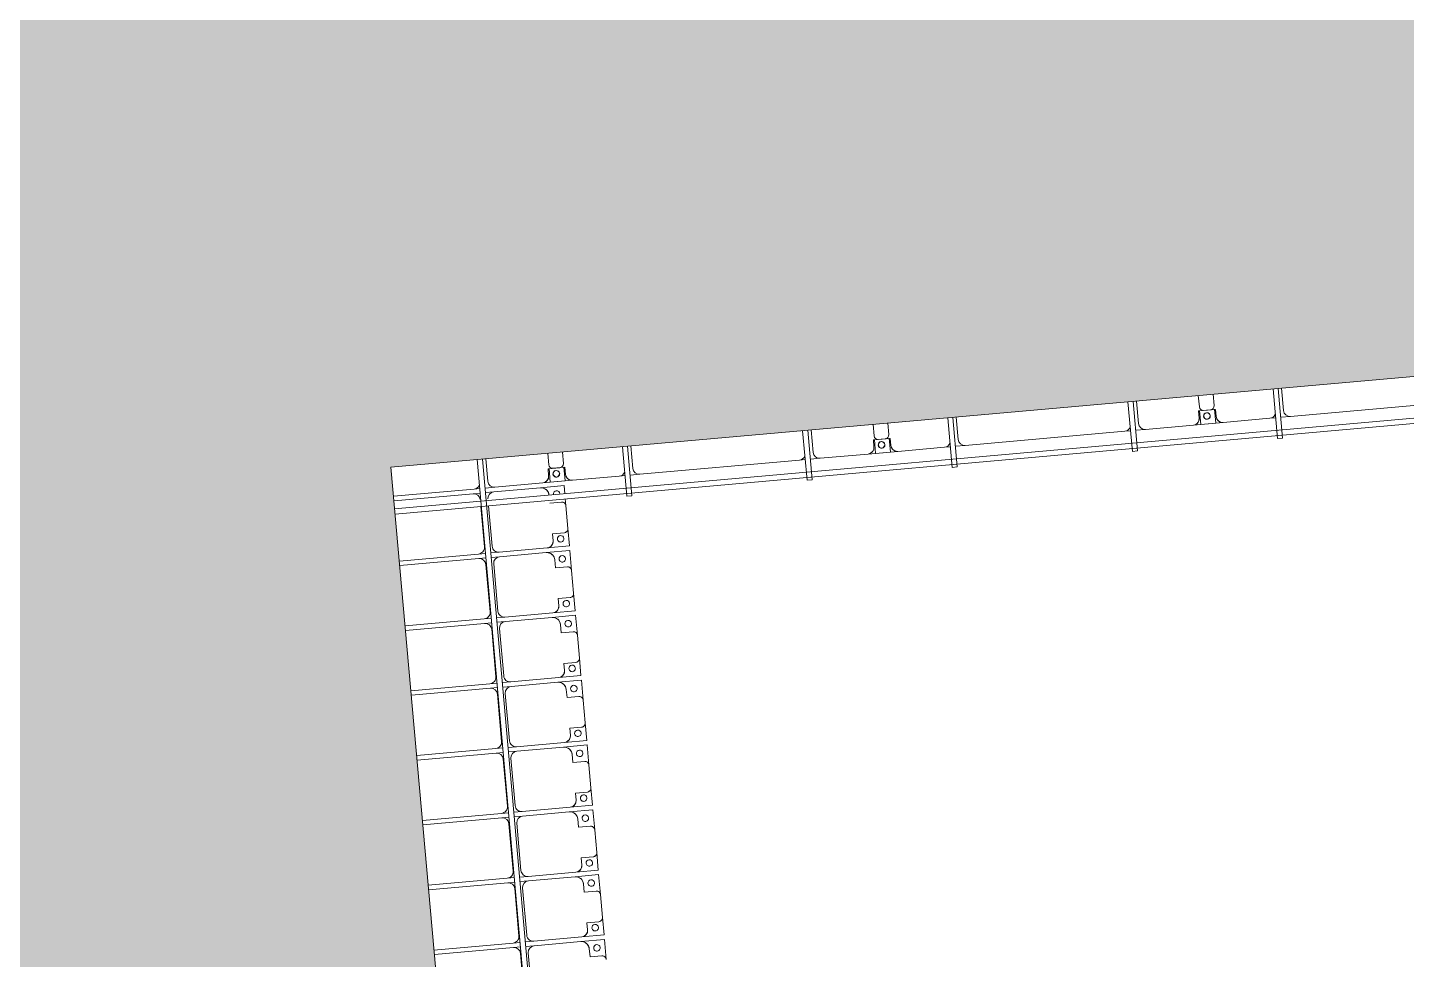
# Model space of a CAD drawing. Header units: millimetres. Extents: x -861324 to 439029, y -308065 to 694685.
# Drawn here: x -47413 to -36816, y 37313 to 44471 of the extents above; entities that cross this region are included whole.
import ezdxf

# ---------------------------------------------------------------- set-up
doc = ezdxf.new("R2010")
doc.units = ezdxf.units.MM
for name, color, linetype, lineweight in [('A-DETL-GENF', 92, 'Continuous', 9), ('A-DETL-THIN', 151, 'Continuous', 9), ('A-GENM', 13, 'Continuous', 9), ('S-BEAM', 12, 'Continuous', 9)]:
    doc.layers.add(name, color=color, linetype=linetype, lineweight=lineweight)

# ---------------------------------------------------------------- blocks, each defined once
blk = doc.blocks.new('Dầm C52 - Dầm C52-V99-BỐ TRÍ BÈ PIN HỒ BẢN MÒNG')
at = {"layer": 'S-BEAM', "color": 7}
for p, q in [((-87623, 20), (-39013, 20)), ((-39013, -20), (-87623, -20))]:
    blk.add_line(p, q, dxfattribs=at)
blk = doc.blocks.new('Dầm C52 - Dầm C52-21028-BỐ TRÍ BÈ PIN HỒ BẢN MÒNG')
at = {"layer": 'S-BEAM', "color": 7}
for p, q in [((-63511, -20), (-63511, 20)), ((-63511, 20), (-63129, 20)), ((-63129, -20), (-63511, -20))]:
    blk.add_line(p, q, dxfattribs=at)
blk = doc.blocks.new('Dầm C52 - Dầm C52-21029-BỐ TRÍ BÈ PIN HỒ BẢN MÒNG')
at = {"layer": 'S-BEAM', "color": 7}
for p, q in [((-63513, -20), (-63513, 20)), ((-63513, 20), (-63131, 20)), ((-63131, -20), (-63513, -20))]:
    blk.add_line(p, q, dxfattribs=at)
blk = doc.blocks.new('Dầm C52 - Dầm C52-21030-BỐ TRÍ BÈ PIN HỒ BẢN MÒNG')
at = {"layer": 'S-BEAM', "color": 7}
for p, q in [((-63514, -20), (-63514, 20)), ((-63514, 20), (-63132, 20)), ((-63132, -20), (-63514, -20))]:
    blk.add_line(p, q, dxfattribs=at)
blk = doc.blocks.new('Dầm C52 - Dầm C52-21031-BỐ TRÍ BÈ PIN HỒ BẢN MÒNG')
at = {"layer": 'S-BEAM', "color": 7}
for p, q in [((-63516, -20), (-63516, 20)), ((-63516, 20), (-63134, 20)), ((-63134, -20), (-63516, -20))]:
    blk.add_line(p, q, dxfattribs=at)
blk = doc.blocks.new('Dầm C52 - Dầm C52-21032-BỐ TRÍ BÈ PIN HỒ BẢN MÒNG')
at = {"layer": 'S-BEAM', "color": 7}
for p, q in [((-63518, -20), (-63518, 20)), ((-63518, 20), (-63136, 20)), ((-63136, -20), (-63518, -20))]:
    blk.add_line(p, q, dxfattribs=at)
blk = doc.blocks.new('Dầm C52 - Hộp 40x60-15956-BỐ TRÍ BÈ PIN HỒ BẢN MÒNG')
at = {"layer": 'S-BEAM', "color": 7}
for p, q in [((1822, 20), (37158, 20)), ((37158, -20), (1822, -20))]:
    blk.add_line(p, q, dxfattribs=at)
blk = doc.blocks.new('Dai phao do pin - DẢI PHAO ĐỠ PIN-V103-BỐ TRÍ BÈ PIN HỒ BẢN MÒNG')
at = {"layer": 'A-GENM', "color": 7}
for p, q in [((35860, 0), (35860, -173)), ((36338, 0), (36338, -88)), ((36452, -88), (36452, 0)), ((36980, 0), (36980, -173)), ((38370, 0), (38370, -173)), ((38848, 0), (38848, -88)), ((38962, -88), (38962, 0)), ((39490, 0), (39490, -173)), ((40880, 0), (40880, -173)), ((41358, 0), (41358, -88)), ((41472, -88), (41472, 0)), ((42000, 0), (42000, -173)), ((36330, -173), (36330, -118)), ((36330, -118), (36422, -118)), ((36368, -118), (36460, -118)), ((36460, -118), (36460, -173)), ((38840, -173), (38840, -118)), ((38840, -118), (38932, -118)), ((38878, -118), (38970, -118)), ((38970, -118), (38970, -173)), ((41350, -173), (41350, -118)), ((41350, -118), (41442, -118)), ((41388, -118), (41480, -118)), ((41480, -118), (41480, -173)), ((35129, -223), (35750, -223)), ((35795, -223), (35750, -223)), ((35910, -223), (35835, -223)), ((35910, -223), (36280, -223)), ((36510, -223), (36870, -223)), ((36915, -223), (36870, -223)), ((37030, -223), (36955, -223)), ((37030, -223), (38260, -223)), ((38305, -223), (38260, -223)), ((38420, -223), (38345, -223)), ((38420, -223), (38790, -223)), ((39020, -223), (39380, -223)), ((39425, -223), (39380, -223)), ((39540, -223), (39465, -223)), ((39540, -223), (40770, -223)), ((40815, -223), (40770, -223)), ((40930, -223), (40855, -223)), ((40930, -223), (41300, -223)), ((41530, -223), (41890, -223)), ((41935, -223), (41890, -223)), ((42050, -223), (41975, -223)), ((42050, -223), (43280, -223))]:
    blk.add_line(p, q, dxfattribs=at)
at = {"layer": 'A-GENM', "color": 9}
for p, q in [((36422, -118), (36330, -118)), ((36330, -118), (36330, -173)), ((36330, -173), (36330, -118)), ((36330, -118), (36330, -173)), ((36330, -118), (36422, -118)), ((36422, -118), (36330, -118)), ((36338, -223), (36338, -116)), ((36338, -116), (36338, -223)), ((36460, -118), (36368, -118)), ((36368, -118), (36460, -118)), ((36460, -118), (36368, -118)), ((36452, -116), (36452, -223)), ((36452, -223), (36452, -116)), ((36460, -173), (36460, -118)), ((36460, -118), (36460, -173)), ((36460, -173), (36460, -118)), ((38932, -118), (38840, -118)), ((38840, -118), (38840, -173)), ((38840, -173), (38840, -118)), ((38840, -118), (38840, -173)), ((38840, -118), (38932, -118)), ((38932, -118), (38840, -118)), ((38848, -223), (38848, -116)), ((38848, -116), (38848, -223)), ((38970, -118), (38878, -118)), ((38878, -118), (38970, -118)), ((38970, -118), (38878, -118)), ((38962, -116), (38962, -223)), ((38962, -223), (38962, -116)), ((38970, -173), (38970, -118)), ((38970, -118), (38970, -173)), ((38970, -173), (38970, -118)), ((41442, -118), (41350, -118)), ((41350, -118), (41350, -173)), ((41350, -173), (41350, -118)), ((41350, -118), (41350, -173)), ((41350, -118), (41442, -118)), ((41442, -118), (41350, -118)), ((41358, -223), (41358, -116)), ((41358, -116), (41358, -223)), ((41480, -118), (41388, -118)), ((41388, -118), (41480, -118)), ((41480, -118), (41388, -118)), ((41472, -116), (41472, -223)), ((41472, -223), (41472, -116)), ((41480, -173), (41480, -118)), ((41480, -118), (41480, -173)), ((41480, -173), (41480, -118)), ((35795, -223), (35750, -223)), ((35910, -223), (35835, -223)), ((36452, -223), (36280, -223)), ((36280, -223), (36452, -223)), ((36510, -223), (36338, -223)), ((36338, -223), (36510, -223)), ((36915, -223), (36870, -223)), ((37030, -223), (36955, -223)), ((38305, -223), (38260, -223)), ((38420, -223), (38345, -223)), ((38962, -223), (38790, -223)), ((38790, -223), (38962, -223)), ((39020, -223), (38848, -223)), ((38848, -223), (39020, -223)), ((39425, -223), (39380, -223)), ((39540, -223), (39465, -223)), ((40815, -223), (40770, -223)), ((40930, -223), (40855, -223)), ((41472, -223), (41300, -223)), ((41300, -223), (41472, -223)), ((41530, -223), (41358, -223)), ((41358, -223), (41530, -223)), ((41935, -223), (41890, -223)), ((42050, -223), (41975, -223))]:
    blk.add_line(p, q, dxfattribs=at)
at = {"layer": 'A-GENM', "color": 7}
for centre, radius, start, end in [((36368, -88), 30, 180, 270), ((36422, -88), 30, 270, 360), ((38878, -88), 30, 180, 270), ((38932, -88), 30, 270, 360), ((41388, -88), 30, 180, 270), ((41442, -88), 30, 270, 360), ((35750, -173), 50, 270, 330), ((35910, -173), 50, 180, 270), ((36280, -173), 50, 270, 360), ((36510, -173), 50, 180, 270), ((36870, -173), 50, 270, 330), ((37030, -173), 50, 180, 270), ((38260, -173), 50, 270, 330), ((38420, -173), 50, 180, 270), ((38790, -173), 50, 270, 360), ((39020, -173), 50, 180, 270), ((39380, -173), 50, 270, 330), ((39540, -173), 50, 180, 270), ((40770, -173), 50, 270, 330), ((40930, -173), 50, 180, 270), ((41300, -173), 50, 270, 360), ((41530, -173), 50, 180, 270), ((41890, -173), 50, 270, 330), ((42050, -173), 50, 180, 270)]:
    blk.add_arc(centre, radius, start, end, dxfattribs=at)
at = {"layer": 'A-GENM', "color": 9}
for centre, radius, start, end in [((36280, -173), 50, 285, 0), ((36280, -173), 50, 285, 360), ((36280, -173), 50, 285, 0), ((36389, -162), 25, 0, 180), ((36389, -162), 25, 360, 180), ((36389, -162), 25, 180, 0), ((36389, -162), 25, 180, 360), ((36391, -162), 25, 0, 180), ((36391, -162), 25, 0, 180), ((36391, -162), 25, 180, 0), ((36391, -162), 25, 180, 0), ((36422, -88), 30, 270, 285), ((36422, -88), 30, 270, 285), ((36422, -88), 30, 270, 285), ((36510, -173), 50, 180, 255), ((36510, -173), 50, 180, 255), ((36510, -173), 50, 180, 255), ((38790, -173), 50, 285, 0), ((38790, -173), 50, 285, 360), ((38790, -173), 50, 285, 0), ((38899, -162), 25, 0, 180), ((38899, -162), 25, 360, 180), ((38899, -162), 25, 180, 0), ((38899, -162), 25, 180, 360), ((38901, -162), 25, 0, 180), ((38901, -162), 25, 0, 180), ((38901, -162), 25, 180, 0), ((38901, -162), 25, 180, 0), ((38932, -88), 30, 270, 285), ((38932, -88), 30, 270, 285), ((38932, -88), 30, 270, 285), ((39020, -173), 50, 180, 255), ((39020, -173), 50, 180, 255), ((39020, -173), 50, 180, 255), ((41300, -173), 50, 285, 0), ((41300, -173), 50, 285, 360), ((41300, -173), 50, 285, 0), ((41409, -162), 25, 0, 180), ((41409, -162), 25, 360, 180), ((41409, -162), 25, 180, 360), ((41409, -162), 25, 180, 360), ((41411, -162), 25, 0, 180), ((41411, -162), 25, 0, 180), ((41411, -162), 25, 180, 360), ((41411, -162), 25, 180, 0), ((41442, -88), 30, 270, 285), ((41442, -88), 30, 270, 285), ((41442, -88), 30, 270, 285), ((41530, -173), 50, 180, 255), ((41530, -173), 50, 180, 255), ((41530, -173), 50, 180, 255)]:
    blk.add_arc(centre, radius, start, end, dxfattribs=at)
blk = doc.blocks.new('Dải phao đi lại kèm đỡ invester - DẢI PHAO ĐI LẠI-17150-BỐ TRÍ BÈ PIN HỒ BẢN MÒNG')
at = {"layer": 'A-GENM', "color": 9}
for p, q in [((-242, 1312), (-180, 1312)), ((-242, 1130), (-242, 1312)), ((-242, 1312), (-242, 1130)), ((-180, 1312), (-242, 1312)), ((-140, 1312), (-88, 1312)), ((-88, 1312), (-140, 1312)), ((-118, 1190), (-118, 1282)), ((-118, 1282), (-118, 1190)), ((-118, 1190), (-118, 1282)), ((88, 1312), (223, 1312)), ((223, 1312), (88, 1312)), ((118, 1282), (118, 1190)), ((118, 1190), (118, 1282)), ((118, 1282), (118, 1190)), ((223, 1312), (223, 1140)), ((223, 1140), (223, 1312)), ((258, 1312), (412, 1312)), ((258, 1130), (258, 1312)), ((258, 1312), (258, 1130)), ((412, 1312), (258, 1312)), ((382, 1190), (382, 1282)), ((382, 1282), (382, 1190)), ((382, 1190), (382, 1282)), ((588, 1312), (723, 1312)), ((723, 1312), (588, 1312)), ((618, 1282), (618, 1190)), ((618, 1190), (618, 1282)), ((618, 1282), (618, 1190)), ((723, 1312), (723, 1140)), ((723, 1140), (723, 1312)), ((758, 1312), (912, 1312)), ((758, 1130), (758, 1312)), ((758, 1312), (758, 1130)), ((912, 1312), (758, 1312)), ((882, 1190), (882, 1282)), ((882, 1282), (882, 1190)), ((882, 1190), (882, 1282)), ((1088, 1312), (1223, 1312)), ((1223, 1312), (1088, 1312)), ((1118, 1282), (1118, 1190)), ((1118, 1190), (1118, 1282)), ((1118, 1282), (1118, 1190)), ((1223, 1312), (1223, 1140)), ((1223, 1140), (1223, 1312)), ((1258, 1312), (1412, 1312)), ((1258, 1130), (1258, 1312)), ((1258, 1312), (1258, 1130)), ((1412, 1312), (1258, 1312)), ((1382, 1190), (1382, 1282)), ((1382, 1282), (1382, 1190)), ((1382, 1190), (1382, 1282)), ((1588, 1312), (1723, 1312)), ((1723, 1312), (1588, 1312)), ((1618, 1282), (1618, 1190)), ((1618, 1190), (1618, 1282)), ((1618, 1282), (1618, 1190)), ((1723, 1312), (1723, 1140)), ((1723, 1140), (1723, 1312)), ((1758, 1312), (1912, 1312)), ((1758, 1130), (1758, 1312)), ((1758, 1312), (1758, 1130)), ((1912, 1312), (1758, 1312)), ((1882, 1190), (1882, 1282)), ((1882, 1282), (1882, 1190)), ((1882, 1190), (1882, 1282)), ((2088, 1312), (2223, 1312)), ((2223, 1312), (2088, 1312)), ((2118, 1282), (2118, 1190)), ((2118, 1190), (2118, 1282)), ((2118, 1282), (2118, 1190)), ((2223, 1312), (2223, 1140)), ((2223, 1140), (2223, 1312)), ((2258, 1312), (2412, 1312)), ((2258, 1130), (2258, 1312)), ((2258, 1312), (2258, 1130)), ((2412, 1312), (2258, 1312)), ((2382, 1190), (2382, 1282)), ((2382, 1282), (2382, 1190)), ((2382, 1190), (2382, 1282)), ((2588, 1312), (2723, 1312)), ((2723, 1312), (2588, 1312)), ((2618, 1282), (2618, 1190)), ((2618, 1190), (2618, 1282)), ((2618, 1282), (2618, 1190)), ((2723, 1312), (2723, 1140)), ((2723, 1140), (2723, 1312)), ((2758, 1312), (2912, 1312)), ((2758, 1130), (2758, 1312)), ((2758, 1312), (2758, 1130)), ((2912, 1312), (2758, 1312)), ((2882, 1190), (2882, 1282)), ((2882, 1282), (2882, 1190)), ((2882, 1190), (2882, 1282)), ((3088, 1312), (3223, 1312)), ((3223, 1312), (3088, 1312)), ((3118, 1282), (3118, 1190)), ((3118, 1190), (3118, 1282)), ((3118, 1282), (3118, 1190)), ((3223, 1312), (3223, 1140)), ((3223, 1140), (3223, 1312)), ((3258, 1312), (3412, 1312)), ((3258, 1130), (3258, 1312)), ((3258, 1312), (3258, 1130)), ((3412, 1312), (3258, 1312)), ((3382, 1190), (3382, 1282)), ((3382, 1282), (3382, 1190)), ((3382, 1190), (3382, 1282)), ((118, 1190), (173, 1190)), ((173, 1190), (118, 1190)), ((118, 1190), (173, 1190)), ((318, 1190), (382, 1190)), ((382, 1190), (318, 1190)), ((318, 1190), (382, 1190)), ((618, 1190), (673, 1190)), ((673, 1190), (618, 1190)), ((618, 1190), (673, 1190)), ((818, 1190), (882, 1190)), ((882, 1190), (818, 1190)), ((818, 1190), (882, 1190)), ((1118, 1190), (1173, 1190)), ((1173, 1190), (1118, 1190)), ((1118, 1190), (1173, 1190)), ((1318, 1190), (1382, 1190)), ((1382, 1190), (1318, 1190)), ((1318, 1190), (1382, 1190)), ((1618, 1190), (1673, 1190)), ((1673, 1190), (1618, 1190)), ((1618, 1190), (1673, 1190)), ((1818, 1190), (1882, 1190)), ((1882, 1190), (1818, 1190)), ((1818, 1190), (1882, 1190)), ((2118, 1190), (2173, 1190)), ((2173, 1190), (2118, 1190)), ((2118, 1190), (2173, 1190)), ((2318, 1190), (2382, 1190)), ((2382, 1190), (2318, 1190)), ((2318, 1190), (2382, 1190)), ((2618, 1190), (2673, 1190)), ((2673, 1190), (2618, 1190)), ((2618, 1190), (2673, 1190)), ((2818, 1190), (2882, 1190)), ((2882, 1190), (2818, 1190)), ((2818, 1190), (2882, 1190)), ((3118, 1190), (3173, 1190)), ((3173, 1190), (3118, 1190)), ((3118, 1190), (3173, 1190)), ((3318, 1190), (3382, 1190)), ((3382, 1190), (3318, 1190)), ((3318, 1190), (3382, 1190)), ((-242, 705), (-242, 770)), ((223, 770), (223, 705)), ((258, 705), (258, 770)), ((723, 770), (723, 705)), ((758, 705), (758, 770)), ((1223, 770), (1223, 705)), ((1258, 705), (1258, 770)), ((1723, 770), (1723, 705)), ((1758, 705), (1758, 770)), ((2223, 770), (2223, 705)), ((2258, 705), (2258, 770)), ((2723, 770), (2723, 705)), ((2758, 705), (2758, 770)), ((3223, 769), (3223, 705)), ((3258, 705), (3258, 766)), ((-242, 610), (-242, 665)), ((223, 665), (223, 610)), ((258, 610), (258, 665)), ((723, 665), (723, 610)), ((758, 610), (758, 665)), ((1223, 665), (1223, 610)), ((1258, 610), (1258, 665)), ((1723, 665), (1723, 610)), ((1758, 610), (1758, 665)), ((2223, 665), (2223, 610)), ((2258, 610), (2258, 665)), ((2723, 665), (2723, 610)), ((2758, 610), (2758, 665)), ((3223, 665), (3223, 610)), ((3258, 610), (3258, 665))]:
    blk.add_line(p, q, dxfattribs=at)
at = {"layer": 'A-GENM', "color": 7}
for p, q in [((-118, 1282), (-118, 1190)), ((88, 1312), (-88, 1312)), ((118, 1190), (118, 1282)), ((382, 1282), (382, 1190)), ((588, 1312), (412, 1312)), ((618, 1190), (618, 1282)), ((882, 1282), (882, 1190)), ((1088, 1312), (912, 1312)), ((1118, 1190), (1118, 1282)), ((1382, 1282), (1382, 1190)), ((1588, 1312), (1412, 1312)), ((1618, 1190), (1618, 1282)), ((1882, 1282), (1882, 1190)), ((2088, 1312), (1912, 1312)), ((2118, 1190), (2118, 1282)), ((2382, 1282), (2382, 1190)), ((2588, 1312), (2412, 1312)), ((2618, 1190), (2618, 1282)), ((2882, 1282), (2882, 1190)), ((3088, 1312), (2912, 1312)), ((3118, 1190), (3118, 1282)), ((3382, 1282), (3382, 1190)), ((173, 1190), (118, 1190)), ((382, 1190), (318, 1190)), ((673, 1190), (618, 1190)), ((882, 1190), (818, 1190)), ((1173, 1190), (1118, 1190)), ((1382, 1190), (1318, 1190)), ((1673, 1190), (1618, 1190)), ((1882, 1190), (1818, 1190)), ((2173, 1190), (2118, 1190)), ((2382, 1190), (2318, 1190)), ((2673, 1190), (2618, 1190)), ((2882, 1190), (2818, 1190)), ((3173, 1190), (3118, 1190)), ((3382, 1190), (3318, 1190)), ((-242, 1130), (-242, 770)), ((223, 770), (223, 1140)), ((258, 1130), (258, 770)), ((723, 770), (723, 1140)), ((758, 1130), (758, 770)), ((1223, 770), (1223, 1140)), ((1258, 1130), (1258, 770)), ((1723, 770), (1723, 1140)), ((1758, 1130), (1758, 770)), ((2223, 770), (2223, 1140)), ((2258, 1130), (2258, 770)), ((2723, 770), (2723, 1140)), ((2758, 1130), (2758, 770)), ((3223, 770), (3223, 1140)), ((3258, 1130), (3258, 770)), ((-242, 705), (-242, 770)), ((223, 770), (223, 705)), ((258, 705), (258, 770)), ((723, 770), (723, 705)), ((758, 705), (758, 770)), ((1223, 770), (1223, 705)), ((1258, 705), (1258, 770)), ((1723, 770), (1723, 705)), ((1758, 705), (1758, 770)), ((2223, 770), (2223, 705)), ((2258, 705), (2258, 770)), ((2723, 770), (2723, 705)), ((2758, 705), (2758, 770)), ((3223, 769), (3223, 705)), ((3258, 705), (3258, 766)), ((-242, 610), (-242, 665)), ((-140, 720), (173, 720)), ((173, 660), (-140, 660)), ((223, 665), (223, 610)), ((258, 610), (258, 665)), ((308, 720), (673, 720)), ((673, 660), (308, 660)), ((723, 665), (723, 610)), ((758, 610), (758, 665)), ((808, 720), (1173, 720)), ((1173, 660), (808, 660)), ((1223, 665), (1223, 610)), ((1258, 610), (1258, 665)), ((1308, 720), (1673, 720)), ((1673, 660), (1308, 660)), ((1723, 665), (1723, 610)), ((1758, 610), (1758, 665)), ((1808, 720), (2173, 720)), ((2173, 660), (1808, 660)), ((2223, 665), (2223, 610)), ((2258, 610), (2258, 665)), ((2308, 720), (2673, 720)), ((2673, 660), (2308, 660)), ((2723, 665), (2723, 610)), ((2758, 610), (2758, 665)), ((2808, 720), (3173, 720)), ((3173, 660), (2808, 660)), ((3223, 665), (3223, 610)), ((3258, 610), (3258, 665)), ((3308, 720), (3673, 720)), ((3673, 660), (3308, 660)), ((-242, 610), (-242, 0)), ((223, 0), (223, 610)), ((258, 610), (258, 0)), ((723, 0), (723, 610)), ((758, 610), (758, 0)), ((1223, 0), (1223, 610)), ((1258, 610), (1258, 0)), ((1723, 0), (1723, 610)), ((1758, 610), (1758, 0)), ((2223, 0), (2223, 610)), ((2258, 610), (2258, 0)), ((2723, 0), (2723, 610)), ((2758, 610), (2758, 0)), ((3223, 0), (3223, 610)), ((3258, 610), (3258, 0))]:
    blk.add_line(p, q, dxfattribs=at)
at = {"layer": 'A-GENM', "color": 9}
for centre, radius, start, end in [((-183, 1249), 25, 90, 270), ((-183, 1249), 25, 90, 270), ((-88, 1282), 30, 120, 180), ((-88, 1282), 30, 120, 180), ((-88, 1282), 30, 120, 180), ((88, 1282), 30, 360, 60), ((88, 1282), 30, 360, 60), ((88, 1282), 30, 360, 60), ((162, 1249), 25, 90, 270), ((162, 1249), 25, 90, 270), ((162, 1249), 25, 270, 90), ((162, 1249), 25, 270, 90), ((317, 1249), 25, 90, 270), ((317, 1249), 25, 90, 270), ((317, 1249), 25, 270, 90), ((317, 1249), 25, 270, 90), ((412, 1282), 30, 120, 180), ((412, 1282), 30, 120, 180), ((412, 1282), 30, 120, 180), ((588, 1282), 30, 360, 60), ((588, 1282), 30, 360, 60), ((588, 1282), 30, 360, 60), ((662, 1249), 25, 90, 270), ((662, 1249), 25, 90, 270), ((662, 1249), 25, 270, 90), ((662, 1249), 25, 270, 90), ((817, 1249), 25, 90, 270), ((817, 1249), 25, 90, 270), ((817, 1249), 25, 270, 90), ((817, 1249), 25, 270, 90), ((912, 1282), 30, 120, 180), ((912, 1282), 30, 120, 180), ((912, 1282), 30, 120, 180), ((1088, 1282), 30, 360, 60), ((1088, 1282), 30, 360, 60), ((1088, 1282), 30, 360, 60), ((1162, 1249), 25, 90, 270), ((1162, 1249), 25, 90, 270), ((1162, 1249), 25, 270, 90), ((1162, 1249), 25, 270, 90), ((1317, 1249), 25, 90, 270), ((1317, 1249), 25, 90, 270), ((1317, 1249), 25, 270, 90), ((1317, 1249), 25, 270, 90), ((1412, 1282), 30, 120, 180), ((1412, 1282), 30, 120, 180), ((1412, 1282), 30, 120, 180), ((1588, 1282), 30, 360, 60), ((1588, 1282), 30, 360, 60), ((1588, 1282), 30, 360, 60), ((1662, 1249), 25, 90, 270), ((1662, 1249), 25, 90, 270), ((1662, 1249), 25, 270, 90), ((1662, 1249), 25, 270, 90), ((1817, 1249), 25, 90, 270), ((1817, 1249), 25, 90, 270), ((1817, 1249), 25, 270, 90), ((1817, 1249), 25, 270, 90), ((1912, 1282), 30, 120, 180), ((1912, 1282), 30, 120, 180), ((1912, 1282), 30, 120, 180), ((2088, 1282), 30, 360, 60), ((2088, 1282), 30, 360, 60), ((2088, 1282), 30, 360, 60), ((2162, 1249), 25, 90, 270), ((2162, 1249), 25, 90, 270), ((2162, 1249), 25, 270, 90), ((2162, 1249), 25, 270, 90), ((2317, 1249), 25, 90, 270), ((2317, 1249), 25, 90, 270), ((2317, 1249), 25, 270, 90), ((2317, 1249), 25, 270, 90), ((2412, 1282), 30, 120, 180), ((2412, 1282), 30, 120, 180), ((2412, 1282), 30, 120, 180), ((2588, 1282), 30, 360, 60), ((2588, 1282), 30, 360, 60), ((2588, 1282), 30, 360, 60), ((2662, 1249), 25, 90, 270), ((2662, 1249), 25, 90, 270), ((2662, 1249), 25, 270, 90), ((2662, 1249), 25, 270, 90), ((2817, 1249), 25, 90, 270), ((2817, 1249), 25, 90, 270), ((2817, 1249), 25, 270, 90), ((2817, 1249), 25, 270, 90), ((2912, 1282), 30, 120, 180), ((2912, 1282), 30, 120, 180), ((2912, 1282), 30, 120, 180), ((3088, 1282), 30, 360, 60), ((3088, 1282), 30, 360, 60), ((3088, 1282), 30, 360, 60), ((3162, 1249), 25, 90, 270), ((3162, 1249), 25, 90, 270), ((3162, 1249), 25, 270, 90), ((3162, 1249), 25, 270, 90), ((3317, 1249), 25, 90, 270), ((3317, 1249), 25, 90, 270), ((3317, 1249), 25, 270, 90), ((3317, 1249), 25, 270, 90), ((3412, 1282), 30, 120, 180), ((3412, 1282), 30, 120, 180), ((3412, 1282), 30, 120, 180), ((-182, 1130), 60, 90, 165), ((-182, 1130), 60, 90, 165), ((-182, 1130), 60, 90, 165), ((173, 1140), 50, 15, 90), ((173, 1140), 50, 15, 90), ((173, 1140), 50, 15, 90), ((318, 1130), 60, 90, 165), ((318, 1130), 60, 90, 165), ((318, 1130), 60, 90, 165), ((673, 1140), 50, 15, 90), ((673, 1140), 50, 15, 90), ((673, 1140), 50, 15, 90), ((818, 1130), 60, 90, 165), ((818, 1130), 60, 90, 165), ((818, 1130), 60, 90, 165), ((1173, 1140), 50, 15, 90), ((1173, 1140), 50, 15, 90), ((1173, 1140), 50, 15, 90), ((1318, 1130), 60, 90, 165), ((1318, 1130), 60, 90, 165), ((1318, 1130), 60, 90, 165), ((1673, 1140), 50, 15, 90), ((1673, 1140), 50, 15, 90), ((1673, 1140), 50, 15, 90), ((1818, 1130), 60, 90, 165), ((1818, 1130), 60, 90, 165), ((1818, 1130), 60, 90, 165), ((2173, 1140), 50, 15, 90), ((2173, 1140), 50, 15, 90), ((2173, 1140), 50, 15, 90), ((2318, 1130), 60, 90, 165), ((2318, 1130), 60, 90, 165), ((2318, 1130), 60, 90, 165), ((2673, 1140), 50, 15, 90), ((2673, 1140), 50, 15, 90), ((2673, 1140), 50, 15, 90), ((2818, 1130), 60, 90, 165), ((2818, 1130), 60, 90, 165), ((2818, 1130), 60, 90, 165), ((3173, 1140), 50, 15, 90), ((3173, 1140), 50, 15, 90), ((3173, 1140), 50, 15, 90), ((3318, 1130), 60, 90, 165), ((3318, 1130), 60, 90, 165), ((3318, 1130), 60, 90, 165)]:
    blk.add_arc(centre, radius, start, end, dxfattribs=at)
at = {"layer": 'A-GENM', "color": 7}
for centre, radius, start, end in [((-88, 1282), 30, 90, 180), ((88, 1282), 30, 360, 90), ((412, 1282), 30, 90, 180), ((588, 1282), 30, 360, 90), ((912, 1282), 30, 90, 180), ((1088, 1282), 30, 360, 90), ((1412, 1282), 30, 90, 180), ((1588, 1282), 30, 360, 90), ((1912, 1282), 30, 90, 180), ((2088, 1282), 30, 360, 90), ((2412, 1282), 30, 90, 180), ((2588, 1282), 30, 360, 90), ((2912, 1282), 30, 90, 180), ((3088, 1282), 30, 360, 90), ((3412, 1282), 30, 90, 180), ((-182, 1130), 60, 90, 180), ((173, 1140), 50, 360, 90), ((318, 1130), 60, 90, 180), ((673, 1140), 50, 0, 90), ((818, 1130), 60, 90, 180), ((1173, 1140), 50, 0, 90), ((1318, 1130), 60, 90, 180), ((1673, 1140), 50, 0, 90), ((1818, 1130), 60, 90, 180), ((2173, 1140), 50, 0, 90), ((2318, 1130), 60, 90, 180), ((2673, 1140), 50, 0, 90), ((2818, 1130), 60, 90, 180), ((3173, 1140), 50, 0, 90), ((3318, 1130), 60, 90, 180), ((-192, 770), 50, 180, 270), ((173, 770), 50, 270, 0), ((308, 770), 50, 180, 270), ((673, 770), 50, 270, 0), ((808, 770), 50, 180, 270), ((1173, 770), 50, 270, 0), ((1308, 770), 50, 180, 270), ((1673, 770), 50, 270, 0), ((1808, 770), 50, 180, 270), ((2173, 770), 50, 270, 0), ((2308, 770), 50, 180, 270), ((2673, 770), 50, 270, 0), ((2808, 770), 50, 180, 270), ((3173, 770), 50, 270, 0), ((3308, 770), 50, 180, 270), ((-192, 610), 50, 90, 180), ((173, 610), 50, 360, 90), ((308, 610), 50, 90, 180), ((673, 610), 50, 360, 90), ((808, 610), 50, 90, 180), ((1173, 610), 50, 360, 90), ((1308, 610), 50, 90, 180), ((1673, 610), 50, 360, 90), ((1808, 610), 50, 90, 180), ((2173, 610), 50, 360, 90), ((2308, 610), 50, 90, 180), ((2673, 610), 50, 360, 90), ((2808, 610), 50, 90, 180), ((3173, 610), 50, 360, 90), ((3308, 610), 50, 90, 180)]:
    blk.add_arc(centre, radius, start, end, dxfattribs=at)
blk = doc.blocks.new('HOBANMONG_BEPIN 4_rvt-1-BỐ TRÍ BÈ PIN HỒ BẢN MÒNG')
at = {"layer": 'A-GENM', "lineweight": 9}
for name, p, rotation in [('Dai phao do pin - DẢI PHAO ĐỠ PIN-V103-BỐ TRÍ BÈ PIN HỒ BẢN MÒNG', (-79611, 37983), 5.079345730330462), ('Dải phao đi lại kèm đỡ invester - DẢI PHAO ĐI LẠI-17150-BỐ TRÍ BÈ PIN HỒ BẢN MÒNG', (-44575, 40595), 275.0793457303301)]:
    blk.add_blockref(name, p, dxfattribs=dict(at, rotation=rotation))
at = {"layer": 'S-BEAM', "lineweight": 9}
for name, p, rotation in [('Dầm C52 - Dầm C52-21032-BỐ TRÍ BÈ PIN HỒ BẢN MÒNG', (-43411, 104585), 95.07934573032993), ('Dầm C52 - Dầm C52-21031-BỐ TRÍ BÈ PIN HỒ BẢN MÒNG', (-44526, 104484), 95.07934573032993), ('Dầm C52 - Dầm C52-21030-BỐ TRÍ BÈ PIN HỒ BẢN MÒNG', (-45911, 104359), 95.07934573032993), ('Dầm C52 - Dầm C52-21029-BỐ TRÍ BÈ PIN HỒ BẢN MÒNG', (-47026, 104259), 95.07934573032993), ('Dầm C52 - Dầm C52-21028-BỐ TRÍ BÈ PIN HỒ BẢN MÒNG', (-48411, 104134), 95.07934573032993), ('Dầm C52 - Dầm C52-V99-BỐ TRÍ BÈ PIN HỒ BẢN MÒNG', (-47391, 80014), 95.07934573032993), ('Dầm C52 - Hộp 40x60-15956-BỐ TRÍ BÈ PIN HỒ BẢN MÒNG', (-46405, 40593), 5.079345730330104)]:
    blk.add_blockref(name, p, dxfattribs=dict(at, rotation=rotation))

msp = doc.modelspace()

# ---------------------------------------------------------------- hatches: boundary and pattern name
at = {"layer": 'A-DETL-GENF'}
msp.add_hatch(color=8, dxfattribs=at).paths.add_polyline_path([(-77890, -10053), (-40370, -6718), (-44620, 41093), (-10168, 44155), (-21324, 169661), (-93296, 163263), (-77965, -9210)])

# ---------------------------------------------------------------- linework, layer by layer
at = {"layer": 'A-DETL-THIN'}
for p, q in [((-44620, 41093), (-10168, 44155)), ((-40370, -6718), (-44620, 41093))]:
    msp.add_line(p, q, dxfattribs=at)

# ---------------------------------------------------------------- block references
at = {"lineweight": 5}
msp.add_blockref('HOBANMONG_BEPIN 4_rvt-1-BỐ TRÍ BÈ PIN HỒ BẢN MÒNG', (0, 0), dxfattribs=at)

doc.saveas('drawing.dxf')
